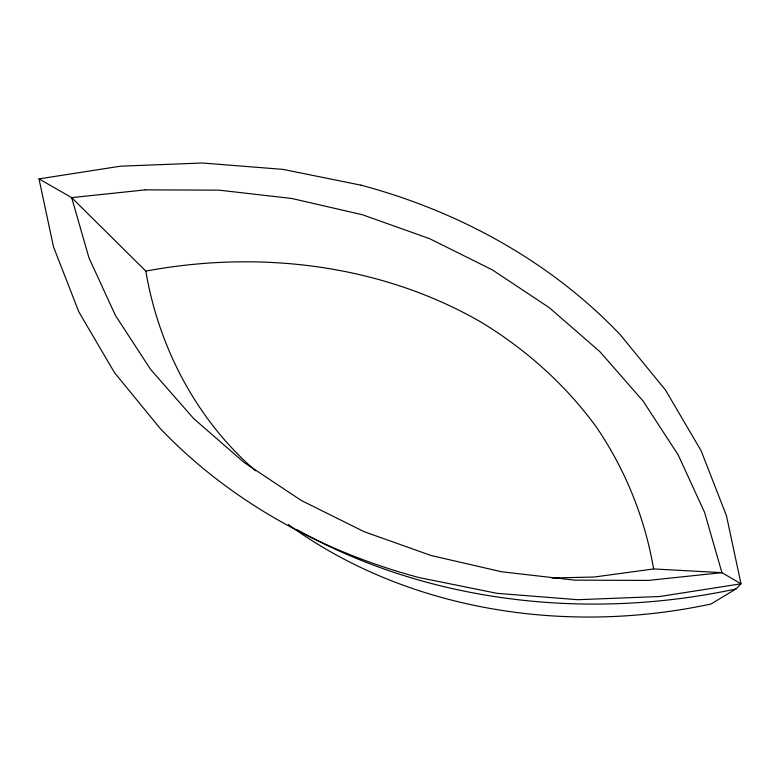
<?xml version="1.0" encoding="UTF-8"?>
<svg xmlns="http://www.w3.org/2000/svg" width="780" height="780" viewBox="0 0 780 780"><rect width="100%" height="100%" fill="white"/><g stroke="black" fill="none" stroke-linecap="round" stroke-linejoin="round"><path stroke-width="1.17" d="M288.376 524.501A481.075 395.031 -8.9 0 0 710.999 604.003L735.998 588.958L741 583.81L726.472 515.775L701.132 450.772L665.457 390L620.11 334.581A563.209 473.869 -4.6 0 0 361.111 185.182M551.85 578L594.194 577.024L653.62 568.951L721.909 572.647L741 583.81L659.597 596.515L577.765 599.703L497.035 593.336L418.889 577.522A563.209 473.869 -4.6 0 1 159.88 428.132L114.543 372.713L78.868 311.942L53.527 246.938L39 178.893L120.403 166.198L202.234 163.001L282.965 169.377L361.111 185.191M39 178.893L71.662 197.632L145.821 271.108C258.989 249.931 380.289 264.118 480.899 322.023C526.091 349.44 565.909 385.027 596.953 427.898C625.648 470.369 645.011 518.417 653.62 568.951M255.596 470.827C196.765 420.01 158.681 347.461 145.821 271.108M735.998 588.958A558.012 458.211 -8.9 0 1 296.673 529.474M145.265 189.862L71.662 197.632L88.969 257.839L115.382 315.354L150.472 369.242L193.655 418.577L244.208 462.56L301.275 500.448L363.928 531.609L431.096 555.516L501.676 571.779L574.48 580.135L648.307 580.417L721.909 572.647L704.603 512.45L678.181 454.925L643.091 401.047L599.908 351.702L549.364 307.729L492.287 269.841L429.644 238.68L362.476 214.773L291.895 198.5L219.082 190.154L145.265 189.862"/></g></svg>
